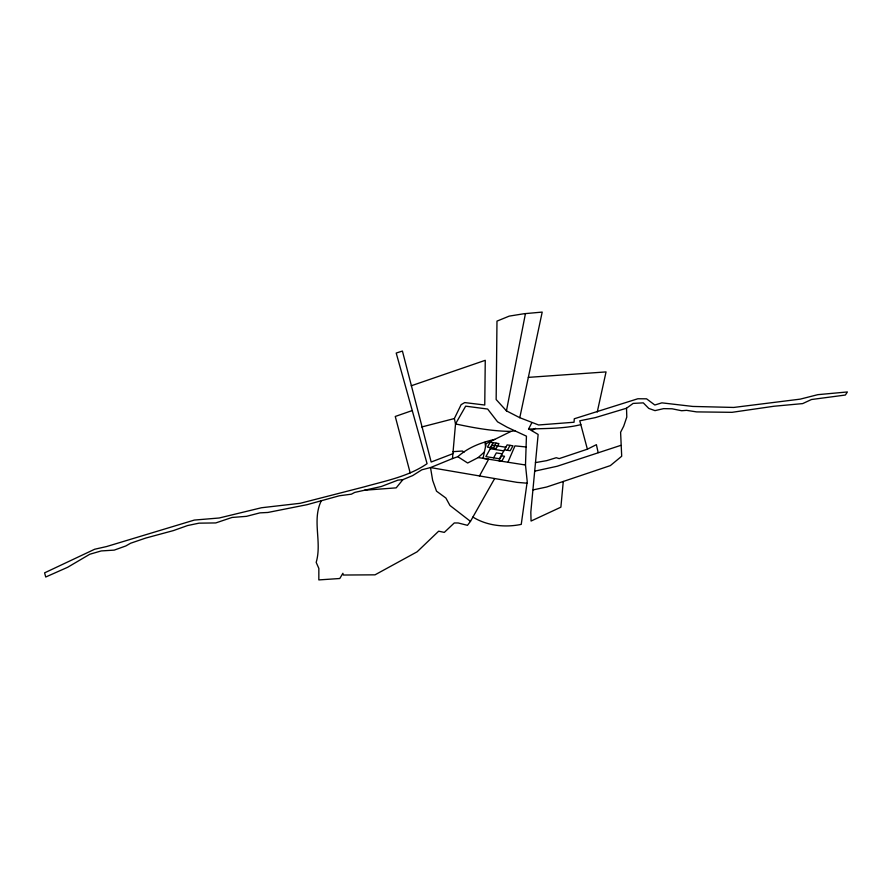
<?xml version="1.0" encoding="UTF-8"?>
<svg xmlns="http://www.w3.org/2000/svg" width="892" height="892" viewBox="0 0 892 892"><rect width="100%" height="100%" fill="white"/><g stroke="black" fill="none" stroke-linecap="round" stroke-linejoin="round"><path stroke-width="1.34" d="M472.905 517.07C486.987 525.834 505.229 527.741 521.251 524.373L527.217 481.568L525.488 465L526.436 436.166L507.135 427.223L497.558 421.838L487.645 409.049L465.669 406.161L455.522 423.923L452.467 458.588L430.513 467.575L421.838 469.794L412.717 475.57L402.905 479.628L397.943 480.13L381.263 486.519L354.782 492.395L351.392 494.179L339.328 495.774L307.015 504.694L267.901 512.465L259.94 512.867L246.448 516.345L232.031 517.46L215.764 522.935L199.039 523.158L187.588 525.544L173.427 530.584L145.675 538.077L130.6 543.239L125.794 545.971L114.209 550.119L101.231 550.933L89.769 554.255L67.636 567.29L45.726 577.013L44.6 572.854L94.686 549.238L106.583 546.551L194.345 520.069L219.176 517.996L261.479 507.749L300.236 503.289L364.382 486.82C385.723 480.788 408.536 476.518 427.067 463.673L396.204 353.054L402.415 351.058L431.171 462.023L452.891 453.693M519.78 417.701L542.202 312.088L524.039 313.728L509.243 316.114L496.978 321.12L496.153 399.538L506.444 410.855L519.78 417.701L538.59 424.971L574.047 422.239L574.281 418.772L637.847 398.757L646.566 398.824L654.828 405.013L661.864 402.85L692.783 406.44L733.748 407.443L800.247 399.137L817.83 394.665L847.4 391.956L845.371 395.033L811.486 399.516L802.666 403.597L774.011 406.239L732.02 412.327L696.574 411.892L686.561 410.342L681.644 410.733L672.066 408.792L663.637 408.636L654.996 410.632L648.796 408.425L643.288 402.861L633.119 403.407L626.519 408.235L626.797 417.043L623.709 426.186L620.598 432.252L621.702 456.236L610.34 465.613L563.276 481.468L560.89 507.18L531.063 521.039L530.818 512.153L538.144 434.449L529.001 429.074M506.444 410.855L525.444 313.605M597.239 412.048L606.047 371.919L528.332 377.372M321.287 500.758C311.732 520.527 322.246 541.901 316.181 562.395L318.845 568.405L318.834 579.912L339.796 578.507L342.874 573.3L343.342 575.028L375.008 574.838L417.122 551.802L438.663 531.186L444.316 532.39L454.273 522.968L458.176 522.968L467.464 525.332L470.474 521.374L494.636 478.558M515.03 430.702L511.005 431.393L486.196 443.603L483.029 458.31L507.938 462.246L514.952 445.866L526.079 446.981M511.005 431.393C492.384 431.249 473.897 427.87 455.522 423.923L454.363 418.549L461.119 404.667L464.71 402.582L484.757 405.024L485.259 360.312L411.245 385.779M531.766 422.875L528.532 429.13C545.915 428.249 563.666 428.929 580.826 424.637L587.382 449.189L559.195 458.611L556.262 457.719L546.718 460.64L535.412 462.613M479.461 475.993L488.649 459.202L478.235 457.563L467.653 463.015L457.819 456.693L452.467 458.588M490.366 447.606L493.12 442.677M493.276 448.063L496.03 443.134M493.599 457.841L496.342 452.913L502.163 453.827M507.314 450.282L510.057 445.353M402.905 479.628L396.193 487.857L364.65 490.21M478.235 457.563L484.389 451.976M457.819 456.693C468.255 447.338 481.29 442.465 494.792 439.377M531.944 430.513L535.512 428.372M587.382 449.189L596.391 444.673L598.153 452.59M412.238 410.554L395.256 416.464L410.186 472.916M563.276 481.468L546.629 487.021L533.204 489.875M620.665 445.409L557.154 466.26L534.587 471.177M626.519 408.235L595.343 417.612L579.755 420.79L580.826 424.637M421.715 426.978L454.363 418.549M453.069 451.664L462.424 451.029L463.985 452.211M527.005 483.185L517.159 482.382L430.513 467.575L432.653 480.353L436.522 491.169L445.888 498.037L449.947 505.474L470.474 521.374M507.938 462.246L525.488 465M505.842 447.238L492.317 445.108L485.895 456.626L499.42 458.756L507.147 444.896L512.967 445.81L510.224 450.739L504.404 449.824M490.288 448.732L503.813 450.873M484.969 442.276L485.549 446.569M490.21 442.22L487.456 447.148L496.186 448.52L498.94 443.592L490.21 442.22M501.616 455.812L498.862 460.74L501.772 461.197L504.526 456.269L501.616 455.812"/></g></svg>
